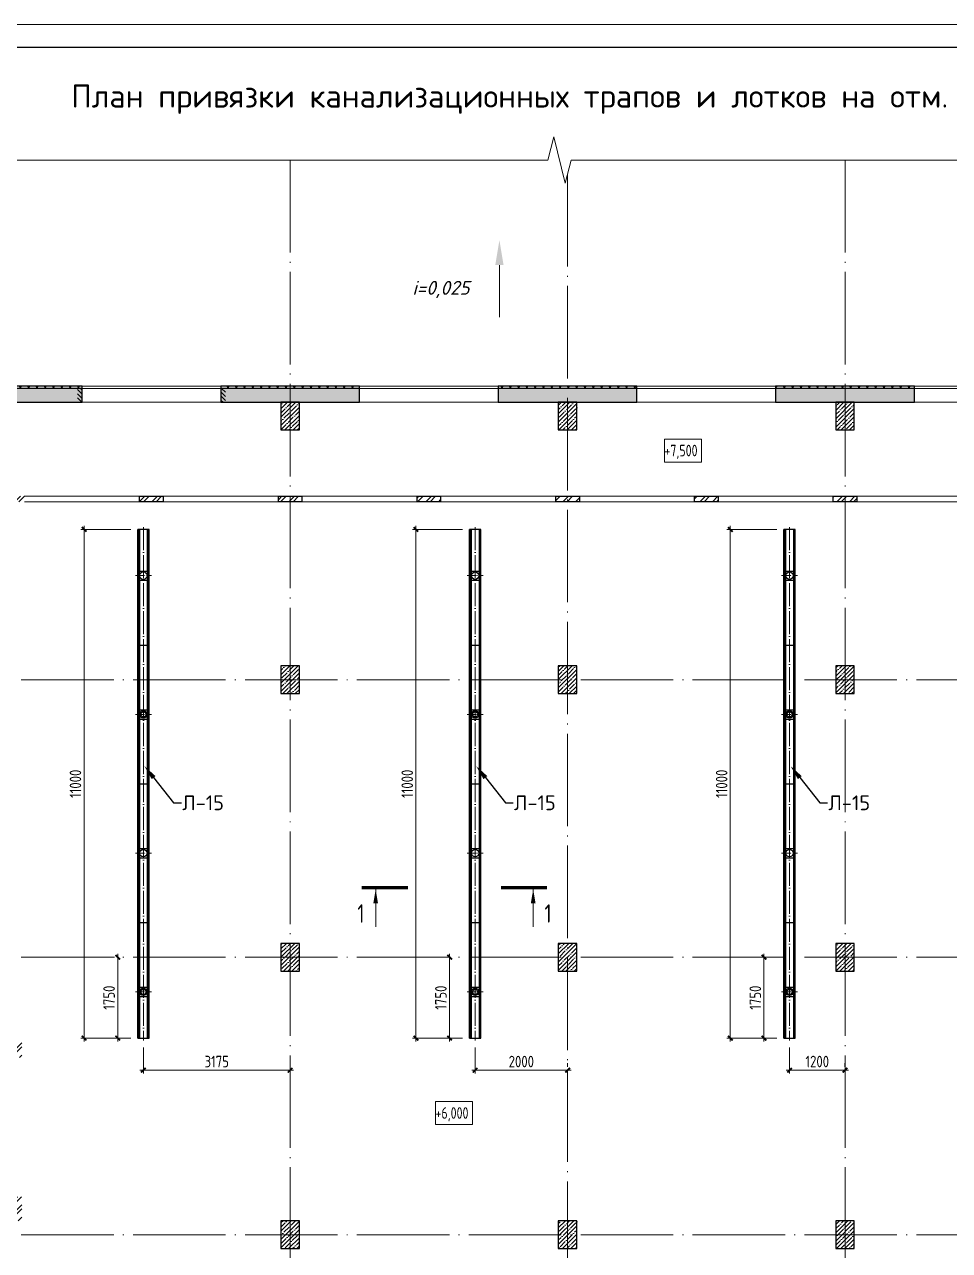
# Model space of a CAD drawing. Extents: x -965262 to 1142518, y -357520 to 71675.
# Drawn here: x 478253 to 498258, y -224546 to -198038 of the extents above; entities that cross this region are included whole.
import ezdxf
from ezdxf import colors
from ezdxf.entities.mleader import LeaderData, LeaderLine
from ezdxf.math import Vec2, Vec3

# ---------------------------------------------------------------- set-up
doc = ezdxf.new("R2010")
doc.units = 0
doc.header["$LTSCALE"] = 10
doc.linetypes.add('DOTE', pattern=[2.42, 2, -0.2, 0.02, -0.2])
doc.layers.get('0').update_dxf_attribs({"linetype": 'CONTINUOUS', "lineweight": 30})
doc.layers.get('Defpoints').update_dxf_attribs({"linetype": 'CONTINUOUS'})
doc.layers.add('DOTE', color=7, linetype='DOTE', lineweight=9)
doc.layers.add('Полы_лотки', color=7, linetype='CONTINUOUS', lineweight=30)
doc.styles.add('GOST 2.304', font='isocpeur.ttf', dxfattribs={"width": 0.75, "height": 250})
doc.styles.get("Standard").update_dxf_attribs({"font": 'isocpeur.ttf', "height": 300})
doc.styles.add('ГОСТ 2м', font='isocpeur.ttf', dxfattribs={"width": 0.8, "height": 250})
doc.dimstyles.new('ГОСТ 2м', dxfattribs={"dimtxt": 250, "dimasz": 100, "dimexe": 75, "dimexo": 150, "dimgap": 62.5, "dimtad": 1, "dimdec": 0, "dimtxsty": 'ГОСТ 2м', "dimblk": 'ARCHTICK', "dimcen": 150, "dimdle": 75, "dimclrd": 256, "dimclre": 256, "dimclrt": 256, "dimadec": 0, "dimazin": 0, "dimtfac": 1, "dimtdec": 0, "dimtmove": 0, "dimatfit": 3, "dimldrblk": 'OBLIQUE', "dimfxl": 1, "dimlwd": 15, "dimlwe": 15, "dimarcsym": 0})
pattern_1 = [(45, (417455.74, -221325.13), (-89.80256, 89.80256), []), (45, (417545.54, -221325.13), (-89.80256, 89.80256), [158.75, -31.75, 0, -31.75])]
pattern_2 = [(135, (417455.74, -221325.13), (-89.80256, -89.80256), []), (225, (417455.74, -221325.13), (89.80256, -89.80256), [])]
pattern_3 = [(135, (-322875.35, -311830.84), (-44.9012806, -44.9012806), [])]

# ---------------------------------------------------------------- blocks, each defined once
blk = doc.blocks.new('_ArchTick')
at = {"color": 0, "linetype": 'ByBlock', "lineweight": 0, "const_width": 0.4}
blk.add_lwpolyline([(-0.5, -0.5), (0.5, 0.5)], dxfattribs=at)
blk = doc.blocks.new('*D1975')
at = {"lineweight": 15, "transparency": 16777216}
for p, q in [((480824, -220155), (480824, -220723)), ((483998, -220498), (483998, -220573)), ((480749, -220648), (484073, -220648))]:
    blk.add_line(p, q, dxfattribs=at)
at = {"layer": 'Defpoints', "color": 0, "lineweight": 15, "transparency": 16777216}
for p in [(480824, -220005, 1391), (483998, -220648), (483998, -220648)]:
    blk.add_point(p, dxfattribs=at)
at = {"lineweight": 15, "transparency": 16777216, "xscale": 100, "yscale": 100, "zscale": 100, "rotation": 180}
blk.add_blockref('_ArchTick', (480824, -220648), dxfattribs=at)
at = {"lineweight": 15, "transparency": 16777216, "xscale": 100, "yscale": 100, "zscale": 100}
blk.add_blockref('_ArchTick', (483998, -220648), dxfattribs=at)
at = {"lineweight": 15, "transparency": 16777216, "insert": (482411, -220461), "char_height": 250, "attachment_point": 5, "style": 'ГОСТ 2м'}
blk.add_mtext('3175', dxfattribs=at)
blk = doc.blocks.new('_Oblique')
at = {"color": 0, "linetype": 'ByBlock', "lineweight": -2}
blk.add_line((-0.5, -0.5), (0.5, 0.5), dxfattribs=at)
blk = doc.blocks.new('*D1976')
at = {"lineweight": 15, "transparency": 16777216}
for p, q in [((487999, -220155), (487999, -220723)), ((489998, -220498), (489998, -220573)), ((487924, -220648), (490073, -220648))]:
    blk.add_line(p, q, dxfattribs=at)
at = {"layer": 'Defpoints', "color": 0, "lineweight": 15, "transparency": 16777216}
for p in [(487999, -220005, 1391), (489998, -220648), (489998, -220648)]:
    blk.add_point(p, dxfattribs=at)
at = {"lineweight": 15, "transparency": 16777216, "xscale": 100, "yscale": 100, "zscale": 100, "rotation": 180}
blk.add_blockref('_ArchTick', (487999, -220648), dxfattribs=at)
at = {"lineweight": 15, "transparency": 16777216, "xscale": 100, "yscale": 100, "zscale": 100}
blk.add_blockref('_ArchTick', (489998, -220648), dxfattribs=at)
at = {"lineweight": 15, "transparency": 16777216, "insert": (488998, -220461), "char_height": 250, "attachment_point": 5, "style": 'ГОСТ 2м'}
blk.add_mtext('2000', dxfattribs=at)
blk = doc.blocks.new('*D1977')
at = {"lineweight": 15, "transparency": 16777216}
for p, q in [((494799, -220155), (494799, -220723)), ((495998, -220498), (495998, -220573)), ((494724, -220648), (496073, -220648))]:
    blk.add_line(p, q, dxfattribs=at)
at = {"layer": 'Defpoints', "color": 0, "lineweight": 15, "transparency": 16777216}
for p in [(494799, -220005, 1391), (495998, -220648), (495998, -220648)]:
    blk.add_point(p, dxfattribs=at)
at = {"lineweight": 15, "transparency": 16777216, "xscale": 100, "yscale": 100, "zscale": 100, "rotation": 180}
blk.add_blockref('_ArchTick', (494799, -220648), dxfattribs=at)
at = {"lineweight": 15, "transparency": 16777216, "xscale": 100, "yscale": 100, "zscale": 100}
blk.add_blockref('_ArchTick', (495998, -220648), dxfattribs=at)
at = {"lineweight": 15, "transparency": 16777216, "insert": (495398, -220461), "char_height": 250, "attachment_point": 5, "style": 'ГОСТ 2м'}
blk.add_mtext('1200', dxfattribs=at)
blk = doc.blocks.new('*D1978')
at = {"lineweight": 15, "transparency": 16777216}
for p, q in [((479543, -220030), (479543, -208880)), ((480551, -208955), (479468, -208955)), ((480551, -219955), (479468, -219955))]:
    blk.add_line(p, q, dxfattribs=at)
at = {"layer": 'Defpoints', "color": 0, "lineweight": 15, "transparency": 16777216}
for p in [(479543, -208955), (480701, -208955, 1391), (480701, -219955, 1391)]:
    blk.add_point(p, dxfattribs=at)
at = {"lineweight": 15, "transparency": 16777216, "xscale": 100, "yscale": 100, "zscale": 100}
for p, rotation in [((479543, -208955), 90), ((479543, -219955), 270)]:
    blk.add_blockref('_ArchTick', p, dxfattribs=dict(at, rotation=rotation))
at = {"lineweight": 15, "transparency": 16777216, "insert": (479355, -214455), "char_height": 250, "attachment_point": 5, "rotation": 90, "style": 'ГОСТ 2м'}
blk.add_mtext('11000', dxfattribs=at)
blk = doc.blocks.new('*D1979')
at = {"lineweight": 15, "transparency": 16777216}
for p, q in [((480271, -220030), (480271, -218130)), ((480121, -218205), (480196, -218205)), ((480551, -219955), (480196, -219955))]:
    blk.add_line(p, q, dxfattribs=at)
at = {"layer": 'Defpoints', "color": 0, "lineweight": 15, "transparency": 16777216}
for p in [(480271, -218205), (480271, -218205), (480701, -219955, 1391)]:
    blk.add_point(p, dxfattribs=at)
at = {"lineweight": 15, "transparency": 16777216, "xscale": 100, "yscale": 100, "zscale": 100}
for p, rotation in [((480271, -218205), 90), ((480271, -219955), 270)]:
    blk.add_blockref('_ArchTick', p, dxfattribs=dict(at, rotation=rotation))
at = {"lineweight": 15, "transparency": 16777216, "insert": (480083, -219080), "char_height": 250, "attachment_point": 5, "rotation": 90, "style": 'ГОСТ 2м'}
blk.add_mtext('1750', dxfattribs=at)
blk = doc.blocks.new('*D1980')
at = {"lineweight": 15, "transparency": 16777216}
for p, q in [((486718, -220030), (486718, -208880)), ((487726, -208955), (486643, -208955)), ((487726, -219955), (486643, -219955))]:
    blk.add_line(p, q, dxfattribs=at)
at = {"layer": 'Defpoints', "color": 0, "lineweight": 15, "transparency": 16777216}
for p in [(486718, -208955), (487876, -208955, 1391), (487876, -219955, 1391)]:
    blk.add_point(p, dxfattribs=at)
at = {"lineweight": 15, "transparency": 16777216, "xscale": 100, "yscale": 100, "zscale": 100}
for p, rotation in [((486718, -208955), 90), ((486718, -219955), 270)]:
    blk.add_blockref('_ArchTick', p, dxfattribs=dict(at, rotation=rotation))
at = {"lineweight": 15, "transparency": 16777216, "insert": (486530, -214455), "char_height": 250, "attachment_point": 5, "rotation": 90, "style": 'ГОСТ 2м'}
blk.add_mtext('11000', dxfattribs=at)
blk = doc.blocks.new('*D1981')
at = {"lineweight": 15, "transparency": 16777216}
for p, q in [((487446, -220030), (487446, -218130)), ((487296, -218205), (487371, -218205)), ((487726, -219955), (487371, -219955))]:
    blk.add_line(p, q, dxfattribs=at)
at = {"layer": 'Defpoints', "color": 0, "lineweight": 15, "transparency": 16777216}
for p in [(487446, -218205), (487446, -218205), (487876, -219955, 1391)]:
    blk.add_point(p, dxfattribs=at)
at = {"lineweight": 15, "transparency": 16777216, "xscale": 100, "yscale": 100, "zscale": 100}
for p, rotation in [((487446, -218205), 90), ((487446, -219955), 270)]:
    blk.add_blockref('_ArchTick', p, dxfattribs=dict(at, rotation=rotation))
at = {"lineweight": 15, "transparency": 16777216, "insert": (487258, -219080), "char_height": 250, "attachment_point": 5, "rotation": 90, "style": 'ГОСТ 2м'}
blk.add_mtext('1750', dxfattribs=at)
blk = doc.blocks.new('*D1982')
at = {"lineweight": 15, "transparency": 16777216}
for p, q in [((493518, -220030), (493518, -208880)), ((494526, -208955), (493443, -208955)), ((494526, -219955), (493443, -219955))]:
    blk.add_line(p, q, dxfattribs=at)
at = {"layer": 'Defpoints', "color": 0, "lineweight": 15, "transparency": 16777216}
for p in [(493518, -208955), (494676, -208955, 1391), (494676, -219955, 1391)]:
    blk.add_point(p, dxfattribs=at)
at = {"lineweight": 15, "transparency": 16777216, "xscale": 100, "yscale": 100, "zscale": 100}
for p, rotation in [((493518, -208955), 90), ((493518, -219955), 270)]:
    blk.add_blockref('_ArchTick', p, dxfattribs=dict(at, rotation=rotation))
at = {"lineweight": 15, "transparency": 16777216, "insert": (493330, -214455), "char_height": 250, "attachment_point": 5, "rotation": 90, "style": 'ГОСТ 2м'}
blk.add_mtext('11000', dxfattribs=at)
blk = doc.blocks.new('*D1983')
at = {"lineweight": 15, "transparency": 16777216}
for p, q in [((494246, -220030), (494246, -218130)), ((494096, -218205), (494171, -218205)), ((494526, -219955), (494171, -219955))]:
    blk.add_line(p, q, dxfattribs=at)
at = {"layer": 'Defpoints', "color": 0, "lineweight": 15, "transparency": 16777216}
for p in [(494246, -218205), (494246, -218205), (494676, -219955, 1391)]:
    blk.add_point(p, dxfattribs=at)
at = {"lineweight": 15, "transparency": 16777216, "xscale": 100, "yscale": 100, "zscale": 100}
for p, rotation in [((494246, -218205), 90), ((494246, -219955), 270)]:
    blk.add_blockref('_ArchTick', p, dxfattribs=dict(at, rotation=rotation))
at = {"lineweight": 15, "transparency": 16777216, "insert": (494058, -219080), "char_height": 250, "attachment_point": 5, "rotation": 90, "style": 'ГОСТ 2м'}
blk.add_mtext('1750', dxfattribs=at)

msp = doc.modelspace()

# ---------------------------------------------------------------- hatches: boundary and pattern name
at = {"lineweight": 15}
h = msp.add_hatch(dxfattribs=at)
h.set_pattern_fill('ANSI35', scale=40)
h.set_pattern_definition([(45, (504603.43, -206035.92), (-179.6051, 179.6051), []), (45, (504783.04, -206035.92), (-179.6051, 179.6051), [317.5, -63.5, 0, -63.5])])
h.paths.add_polyline_path([(505947.3, -205905.1), (503498.4, -205905.1), (503498.4, -206205.1), (505947.3, -206205.1)])
h.paths.add_polyline_path([(479498.4, -205905.1), (476498.4, -205905.1), (476498.4, -206205.1), (479498.4, -206205.1)])
h.paths.add_polyline_path([(485498.4, -205905.1), (482498.4, -205905.1), (482498.4, -206205.1), (485498.4, -206205.1)])
h.paths.add_polyline_path([(491498.4, -205905.1), (488498.4, -205905.1), (488498.4, -206205.1), (491498.4, -206205.1)])
h.paths.add_polyline_path([(497498.4, -205905.1), (494498.4, -205905.1), (494498.4, -206205.1), (497498.4, -206205.1)])
h.paths.add_polyline_path([(505947.3, -205905.1), (500498.4, -205905.1), (500498.4, -206205.1), (505947.3, -206205.1)])
h.paths.add_polyline_path([(507998.2, -205905.1), (507147.3, -205905.1), (507147.3, -206205.1), (507998.2, -206205.1)])
h.paths.add_polyline_path([(507998.2, -230305.1), (507998.2, -230205.1), (507698.2, -230205.1), (507698.2, -230205.1), (507298.2, -230205.1), (506498.2, -230205.1), (506498.2, -230505.1), (507998.2, -230505.1)])
h.paths.add_polyline_path([(503498.2, -230205.1), (503498.2, -230555.1), (500498.2, -230555.1), (500498.2, -230205.1)])
h.paths.add_polyline_path([(497498.2, -230205.1), (496198.2, -230205.1), (496198.2, -230205.1), (495798.2, -230205.1), (494498.2, -230205.1), (494498.2, -230505.1), (497498.2, -230505.1)])
h.paths.add_polyline_path([(491498.2, -230205.1), (490198.2, -230205.1), (490198.2, -230205.1), (489798.2, -230205.1), (488498.2, -230205.1), (488498.2, -230505.1), (491498.2, -230505.1)])
h.paths.add_polyline_path([(485498.2, -230205.1), (484198.2, -230205.1), (484198.2, -230205.1), (483798.2, -230205.1), (482498.2, -230205.1), (482498.2, -230505.1), (485498.2, -230505.1)])
h.paths.add_polyline_path([(479498.2, -230205.1), (478198.2, -230205.1), (478198.2, -230205.1), (477798.2, -230205.1), (476498.2, -230205.1), (476498.2, -230505.1), (479498.2, -230505.1)])
h.paths.add_polyline_path([(473498.2, -230205.1), (472698.2, -230205.1), (472698.2, -230205.1), (472298.2, -230205.1), (471998.2, -230389), (471998.2, -230505.1), (473498.2, -230505.1)])
h.paths.add_polyline_path([(472298.2, -219855.1), (471998.2, -219855.1), (471998.2, -220780.1), (472298.2, -220780.1), (472298.2, -220780.1)])
h.paths.add_polyline_path([(472298.2, -217005.1), (471998.2, -217005.1), (471998.2, -218655.1), (472298.2, -218655.1)])
h.paths.add_polyline_path([(472298.2, -215805.1), (471948.2, -215805.1), (471948.2, -214155.1), (472298.2, -214155.1)])
h.paths.add_polyline_path([(472298.2, -211305.1), (471998.2, -211305.1), (471998.2, -212955.1), (472298.2, -212955.1)])
h.paths.add_polyline_path([(472298.2, -208455.1), (471998.2, -208455.1), (471998.2, -210105.1), (472298.2, -210105.1)])
h.paths.add_polyline_path([(471998.2, -215805.1), (471948.2, -215805.1), (471948.2, -214155.1), (471998.2, -214155.1)])
h.paths.add_polyline_path([(472298.2, -230205.1), (471998.2, -230389), (471998.2, -228704.9), (472298.2, -228704.9)])
h.paths.add_polyline_path([(471998.2, -225704.9), (471998.2, -223780.1), (472298.2, -223780.1), (472298.2, -225704.9)])
h.paths.add_polyline_path([(471998.2, -207255.1), (471998.2, -205905.1), (473498.4, -205905.1), (473498.4, -206205.1), (472298.2, -206206), (472298.2, -207255.1)])
h.paths.add_polyline_path([(500498.2, -230505.1), (503498.2, -230505.1), (503498.2, -230555.1), (500498.2, -230555.1)])
h = msp.add_hatch(dxfattribs=at)
h.set_pattern_fill('ANSI37', scale=40, angle=90)
h.set_pattern_definition(pattern_2)
h.paths.add_polyline_path([(479498.4, -205905.1), (479498.4, -205855.1), (476498.4, -205855.1), (476498.4, -205905.1)])
h = msp.add_hatch()
h.set_pattern_fill('ANSI31', scale=20, angle=90)
h.set_pattern_definition(pattern_3)
h.paths.add_polyline_path([(479498.4, -205905.1), (479498.4, -206205.1), (479398.4, -206205.1), (479398.4, -205905.1)])
h = msp.add_hatch(dxfattribs=at)
h.set_pattern_fill('ANSI37', scale=40, angle=90)
h.set_pattern_definition(pattern_2)
h.paths.add_polyline_path([(482498.4, -205855.1), (482498.4, -205905.1), (485498.4, -205905.1), (485498.4, -205855.1)])
h = msp.add_hatch()
h.set_pattern_fill('ANSI31', scale=20, angle=90)
h.set_pattern_definition(pattern_3)
h.paths.add_polyline_path([(482598.4, -205905.1), (482598.4, -206205.1), (482498.4, -206205.1), (482498.4, -205905.1)])
h = msp.add_hatch(dxfattribs=at)
h.set_pattern_fill('ANSI37', scale=40, angle=90)
h.set_pattern_definition(pattern_2)
h.paths.add_polyline_path([(488498.4, -205855.1), (488498.4, -205905.1), (491498.4, -205905.1), (491498.4, -205855.1)])
h = msp.add_hatch(dxfattribs=at)
h.set_pattern_fill('ANSI37', scale=40, angle=90)
h.set_pattern_definition(pattern_2)
h.paths.add_polyline_path([(497498.4, -205905.1), (497498.4, -205855.1), (494498.4, -205855.1), (494498.4, -205905.1)])
h = msp.add_hatch(dxfattribs=at)
h.set_pattern_fill('ANSI32', scale=20)
h.set_pattern_definition([(45, (1218641.28, -223984.9), (-134.70384, 134.70384), []), (45, (1218731.08, -223984.9), (-134.70384, 134.70384), [])])
h.paths.add_polyline_path([(478198.2, -219995.1), (476797.8, -219995.1), (476797.8, -219865.1), (476677.8, -219865.1), (476677.8, -219995.1), (472298.2, -219995.1), (472298.2, -220115.1), (477948.2, -220115.1), (477948.2, -220375.1), (478198.2, -220375.1)], flags=17)
h.paths.add_polyline_path([(478198.2, -219995.1), (476798.2, -219995.1), (476798.2, -219865.1), (476678.2, -219865.1), (476678.2, -219995.1), (472298.2, -219995.1), (472298.2, -220115.1), (477948.2, -220115.1), (477948.2, -220375.1), (478198.2, -220375.1)], flags=16)
h.paths.add_polyline_path([(499188.2, -216605.1), (499058.2, -216605.1), (499058.2, -216735.1), (499188.2, -216735.1)], flags=17)
h.paths.add_polyline_path([(499188.2, -216605.1), (499058.2, -216605.1), (499058.2, -216735.1), (499188.2, -216735.1)], flags=16)
h.paths.add_polyline_path([(503518.2, -227685.1), (503398.2, -227685.1), (503398.2, -227975.1), (503518.2, -227975.1)], flags=17)
h.paths.add_polyline_path([(472698.2, -212025.1), (472698.2, -211905.1), (475247.8, -211905.2), (475247.8, -212025.1), (475117.8, -212025.1), (475117.8, -213075.1), (474997.8, -213075.1), (474997.8, -212025.1), (472698.2, -212025.1)])
h.paths.add_polyline_path([(476677.8, -212155.2), (476677.8, -212025.1), (476157.8, -212025.1), (476157.8, -211905.1), (476677.8, -211905.1), (476677.8, -208105.1), (476797.8, -208107.7), (476797.8, -208235.1), (476927.8, -208235.1), (476927.8, -208355.1), (476797.8, -208355.1), (476797.7, -212155.2), (476677.8, -212155.2)])
h.paths.add_polyline_path([(476677.8, -213075.1), (476677.8, -212695.2), (476797.8, -212695.2), (476797.8, -213075.1)])
h.paths.add_polyline_path([(476677.8, -214364.9), (476677.8, -213985.1), (476797.8, -213985.1), (476797.8, -214364.9), (476677.8, -214364.9)])
h.paths.add_polyline_path([(472298.2, -215155.1), (472298.2, -215035.2), (474997.8, -215035.2), (474997.8, -213985.1), (475117.8, -213985.1), (475117.8, -215035), (475247.8, -215035.1), (475247.8, -215155.1), (472298.2, -215155.1)])
h.paths.add_polyline_path([(476677.8, -215285.1), (476677.8, -215155.1), (476158, -215155.1), (476158, -215035.1), (476677.8, -215035.1), (476677.8, -214904.9), (476797.8, -214904.9), (476797.8, -215285.1), (476677.8, -215285.1)])
h.paths.add_polyline_path([(476547.8, -217765), (476547.8, -217385), (476797.8, -217385), (476797.8, -217765)])
h.paths.add_polyline_path([(472298.2, -220115.1), (472298.2, -219995.1), (476678.6, -219995.1), (476678.6, -219865.1), (476797.8, -219864.8), (476798.7, -219995.1), (478198.2, -219995.1), (478198.2, -220375.1), (477948.2, -220375.1), (477948.2, -220115.1), (472298.2, -220115.1)])
h.paths.add_polyline_path([(472697.8, -224105.1), (472698.2, -223985.1), (477798.2, -223985.1), (477798.2, -224105.1), (472698.2, -224105.1)])
h.paths.add_polyline_path([(477948.2, -223905.1), (477948.2, -223385.1), (478198.2, -223385.1), (478198.2, -223905.1)])
h.paths.add_polyline_path([(476677.8, -206905.1), (476677.8, -206205.1), (476797.8, -206205.1), (476797.8, -206905.1)])
h.paths.add_polyline_path([(477837.8, -208355.1), (477837.8, -208235.1), (478253.3, -208235.1), (478253.3, -208355.1)])
h.paths.add_polyline_path([(480743.3, -208355.1), (480743.3, -208235.1), (481250.7, -208235.1), (481253.2, -208355.1)])
h.paths.add_polyline_path([(483743.3, -208355.1), (483743.3, -208235.1), (484253.2, -208235.1), (484253.2, -208355.1)])
h.paths.add_polyline_path([(486743.3, -208355.1), (486743.3, -208235.1), (487253.2, -208235.1), (487253.2, -208355.1)])
h.paths.add_polyline_path([(489743.3, -208355.1), (489743.3, -208235.1), (490253.2, -208235.1), (490253.2, -208355.1)])
h.paths.add_polyline_path([(492743.3, -208355.1), (492743.3, -208235.1), (493253.2, -208235.1), (493253.2, -208355.1)])
h.paths.add_polyline_path([(495743.3, -208355.1), (495743.3, -208235.1), (496253.2, -208235.1), (496253.2, -208355.1)])
h.paths.add_polyline_path([(498808.2, -208355.1), (498808.2, -208235.1), (499188.2, -208235.1), (499188.2, -208355.1), (499058.2, -208355.1), (499058.2, -208615.1), (498938.2, -208615.1), (498938.2, -208355.1)])
h.paths.add_polyline_path([(501743.3, -208355.1), (501743.3, -208235.1), (502253.2, -208235.1), (502253.2, -208355.1)])
h.paths.add_polyline_path([(504808.2, -208355.1), (504808.2, -208235.1), (507998.2, -208235.1), (507998.2, -208355.1)])
h.paths.add_polyline_path([(498938.2, -211110.1), (498938.2, -210730.1), (499188.2, -210730.1), (499188.2, -211110.1)])
h.paths.add_polyline_path([(498938.2, -213605.1), (498938.2, -213225.1), (499188.2, -213225.1), (499188.2, -213605.1)])
h.paths.add_polyline_path([(498938.2, -216985.1), (498938.2, -216605.1), (499188.2, -216605.1), (499188.2, -216855.1), (499058.2, -216855.1), (499058.2, -216985.1)])
h.paths.add_polyline_path([(500238.2, -216855.1), (500238.2, -216735.1), (500618.2, -216735.1), (500618.2, -216855.1)])
h.paths.add_polyline_path([(501668.2, -216855.1), (501668.2, -216735.1), (501918.2, -216735.1), (501918.2, -217905.1), (501798.2, -217905.1), (501798.2, -216855.1)])
h.paths.add_polyline_path([(502198.2, -218505.1), (502198.2, -218385.1), (507298.2, -218385.1), (507298.2, -218505.1)])
h.paths.add_polyline_path([(507698.2, -218505.1), (507698.2, -218385.1), (507998.2, -218385.1), (507998.2, -218505.1)])
h.paths.add_polyline_path([(501668.2, -221845.1), (501668.2, -221725.1), (501798.2, -221725.1), (501798.2, -220570.1), (501918.2, -220570.1), (501918.2, -221725.1), (507998.2, -221725.1), (507998.2, -221845.1)])
h.paths.add_polyline_path([(501798.2, -219660.1), (501798.2, -218505.1), (501918.2, -218505.1), (501918.2, -219660.1)])
h.paths.add_polyline_path([(498938.2, -219480.1), (498938.2, -219100.1), (499188.2, -219100.1), (499188.2, -219480.1)])
h.paths.add_polyline_path([(498938.2, -221845.1), (498938.2, -221595.1), (499058.2, -221595.1), (499058.2, -221725.1), (500758.2, -221725.1), (500758.2, -221845.1)])
h.paths.add_polyline_path([(507698.2, -224025.1), (507698.2, -223905.1), (507998.2, -223905.1), (507998.2, -224025.1), (507698.2, -224025.1)])
h.paths.add_polyline_path([(507698.2, -224505.1), (507698.2, -224385.1), (507998.2, -224385.1), (507998.2, -224505.1), (507698.2, -224505.1)])
h.paths.add_polyline_path([(503398.2, -227975.1), (503398.2, -224665.1), (506098.2, -224665.1), (506098.2, -225885.1), (507998.2, -225885.1), (507998.2, -226005.1), (505978.2, -226005.1), (505978.2, -224785.1), (503518.2, -224785.1), (503518.2, -227975.1)])
h.paths.add_polyline_path([(501417.8, -229135.1), (501417.8, -229015.1), (503398.2, -229015.1), (503398.2, -228885.1), (503518.2, -228885.1), (503518.2, -229135.1), (501417.8, -229135.1)])
h.paths.add_polyline_path([(501297.8, -230205.1), (501297.8, -229395.1), (501417.8, -229395.1), (501417.8, -230205.1)])
h.paths.add_polyline_path([(476678.6, -219995.1), (476678.2, -219995.1), (476678.2, -219865.1), (476678.6, -219865.1)], flags=16)
h.paths.add_polyline_path([(476798.7, -219995.1), (476798.2, -219995.1), (476798.2, -219865.1), (476798.7, -219865.1)], flags=16)
h.paths.add_polyline_path([(503518.2, -227685.1), (503398.2, -227685.1), (503398.2, -227675.1), (503518.2, -227675.1)], flags=17)
h = msp.add_hatch(dxfattribs=at)
h.set_pattern_fill('ANSI35', scale=20, style=0)
h.set_pattern_definition(pattern_1)
h.paths.add_polyline_path([(484198.2, -206205.1), (483798.2, -206205.1), (483798.2, -206805.1), (484198.2, -206805.1)])
h = msp.add_hatch(dxfattribs=at)
h.set_pattern_fill('ANSI35', scale=20, style=0)
h.set_pattern_definition(pattern_1)
h.paths.add_polyline_path([(490198.2, -206205.1), (489798.2, -206205.1), (489798.2, -206805.1), (490198.2, -206805.1)])
h = msp.add_hatch(dxfattribs=at)
h.set_pattern_fill('ANSI35', scale=20, style=0)
h.set_pattern_definition(pattern_1)
h.paths.add_polyline_path([(496198.2, -206205.1), (495798.2, -206205.1), (495798.2, -206805.1), (496198.2, -206805.1)])
h = msp.add_hatch(dxfattribs=at)
h.set_pattern_fill('ANSI35', scale=20, style=0)
h.set_pattern_definition(pattern_1)
h.paths.add_polyline_path([(484198.2, -211905.1), (483798.2, -211905.1), (483798.2, -212505.1), (484198.2, -212505.1)])
h = msp.add_hatch(dxfattribs=at)
h.set_pattern_fill('ANSI35', scale=20, style=0)
h.set_pattern_definition(pattern_1)
h.paths.add_polyline_path([(490198.2, -211905.1), (489798.2, -211905.1), (489798.2, -212505.1), (490198.2, -212505.1)])
h = msp.add_hatch(dxfattribs=at)
h.set_pattern_fill('ANSI35', scale=20, style=0)
h.set_pattern_definition(pattern_1)
h.paths.add_polyline_path([(496198.2, -211905.1), (495798.2, -211905.1), (495798.2, -212505.1), (496198.2, -212505.1)])
h = msp.add_hatch(dxfattribs=at)
h.set_pattern_fill('ANSI35', scale=20, style=0)
h.set_pattern_definition(pattern_1)
h.paths.add_polyline_path([(484198.2, -217905.1), (483798.2, -217905.1), (483798.2, -218505.1), (484198.2, -218505.1)])
h = msp.add_hatch(dxfattribs=at)
h.set_pattern_fill('ANSI35', scale=20, style=0)
h.set_pattern_definition(pattern_1)
h.paths.add_polyline_path([(490198.2, -217905.1), (489798.2, -217905.1), (489798.2, -218505.1), (490198.2, -218505.1)])
h = msp.add_hatch(dxfattribs=at)
h.set_pattern_fill('ANSI35', scale=20, style=0)
h.set_pattern_definition(pattern_1)
h.paths.add_polyline_path([(496198.2, -217905.1), (495798.2, -217905.1), (495798.2, -218505.1), (496198.2, -218505.1)])
h = msp.add_hatch(dxfattribs=at)
h.set_pattern_fill('ANSI35', scale=20, style=0)
h.set_pattern_definition(pattern_1)
h.paths.add_polyline_path([(484198.2, -223905.1), (483798.2, -223905.1), (483798.2, -224505.1), (484198.2, -224505.1)])
h = msp.add_hatch(dxfattribs=at)
h.set_pattern_fill('ANSI35', scale=20, style=0)
h.set_pattern_definition(pattern_1)
h.paths.add_polyline_path([(490198.2, -223905.1), (489798.2, -223905.1), (489798.2, -224505.1), (490198.2, -224505.1)])
h = msp.add_hatch(dxfattribs=at)
h.set_pattern_fill('ANSI35', scale=20, style=0)
h.set_pattern_definition(pattern_1)
h.paths.add_polyline_path([(496198.2, -223905.1), (495798.2, -223905.1), (495798.2, -224505.1), (496198.2, -224505.1)])

# ---------------------------------------------------------------- linework, layer by layer
at = {"color": 5, "lineweight": 15, "ltscale": 10, "extrusion": (-1.83697e-16, -1, 0)}
for p, q in [((489574.3, -200967.3, 13061.6), (471426.7, -200967.3, 13061.6)), ((509221.8, -200967.3, 13061.6), (490074.3, -200967.3, 13061.6))]:
    msp.add_line(p, q, dxfattribs=at)
at = {"color": 7, "lineweight": 15, "ltscale": 100}
msp.add_line((488524.3, -203239, 11253.1), (488524.3, -204369.2, 11253.1), dxfattribs=at)
at = {"color": 7}
for p, q in [((479498.4, -205855.1, 11223.1), (476498.4, -205855.1, 11223.1)), ((479498.4, -205905.1, 11223.1), (476498.4, -205905.1, 11223.1)), ((479498.4, -206205.1, 11223.1), (479498.4, -205855.1, 11223.1)), ((482498.4, -205855.1, 11223.1), (482498.4, -206205.1, 11223.1)), ((485498.4, -205855.1, 11223.1), (482498.4, -205855.1, 11223.1)), ((485498.4, -205905.1, 11223.1), (482498.4, -205905.1, 11223.1)), ((485498.4, -206205.1, 11223.1), (485498.4, -205855.1, 11223.1)), ((488498.4, -205855.1, 11223.1), (488498.4, -206205.1, 11223.1)), ((491498.4, -205855.1, 11223.1), (488498.4, -205855.1, 11223.1)), ((491498.4, -205905.1, 11223.1), (488498.4, -205905.1, 11223.1)), ((491498.4, -206205.1, 11223.1), (491498.4, -205855.1, 11223.1)), ((494498.4, -205855.1, 11223.1), (494498.4, -206205.1, 11223.1)), ((497498.4, -205855.1, 11223.1), (494498.4, -205855.1, 11223.1)), ((497498.4, -205905.1, 11223.1), (494498.4, -205905.1, 11223.1)), ((497498.4, -206205.1, 11223.1), (497498.4, -205855.1, 11223.1)), ((476498.4, -206205.1, 11223.1), (479498.4, -206205.1, 11223.1)), ((482498.4, -206205.1, 11223.1), (485498.4, -206205.1, 11223.1)), ((488498.4, -206205.1, 11223.1), (491498.4, -206205.1, 11223.1)), ((490198.2, -206205.1, 11253.1), (489798.2, -206205.1, 11253.1)), ((494498.4, -206205.1, 11223.1), (497498.4, -206205.1, 11223.1)), ((480743.3, -208235.1, 11253.1), (481253.2, -208235.1, 11253.1)), ((480743.3, -208355.1, 11253.1), (480743.3, -208235.1, 11253.1)), ((480743.3, -208355.1, 11253.1), (480743.3, -208355.1, 11253.1)), ((481253.2, -208355.1, 11253.1), (480743.3, -208355.1, 11253.1)), ((481253.2, -208235.1, 11253.1), (481253.2, -208355.1, 11253.1)), ((483743.3, -208235.1, 11253.1), (484253.2, -208235.1, 11253.1)), ((483743.3, -208355.1, 11253.1), (483743.3, -208235.1, 11253.1)), ((483743.3, -208355.1, 11253.1), (483743.3, -208355.1, 11253.1)), ((484253.2, -208355.1, 11253.1), (483743.3, -208355.1, 11253.1)), ((484253.2, -208235.1, 11253.1), (484253.2, -208355.1, 11253.1)), ((486743.3, -208355.1, 11253.1), (486743.3, -208235.1, 11253.1)), ((486743.3, -208235.1, 11253.1), (487253.2, -208235.1, 11253.1)), ((486743.3, -208355.1, 11253.1), (486743.3, -208355.1, 11253.1)), ((487253.2, -208355.1, 11253.1), (486743.3, -208355.1, 11253.1)), ((487253.2, -208235.1, 11253.1), (487253.2, -208355.1, 11253.1)), ((489743.3, -208355.1, 11253.1), (489743.3, -208235.1, 11253.1)), ((489743.3, -208235.1, 11253.1), (490253.2, -208235.1, 11253.1)), ((490253.2, -208355.1, 11253.1), (489743.3, -208355.1, 11253.1)), ((489743.3, -208355.1, 11253.1), (489743.3, -208355.1, 11253.1)), ((490253.2, -208235.1, 11253.1), (490253.2, -208355.1, 11253.1)), ((492743.3, -208235.1, 11253.1), (493253.2, -208235.1, 11253.1)), ((492743.3, -208355.1, 11253.1), (492743.3, -208235.1, 11253.1)), ((492743.3, -208355.1, 11253.1), (492743.3, -208355.1, 11253.1)), ((493253.2, -208355.1, 11253.1), (492743.3, -208355.1, 11253.1)), ((493253.2, -208235.1, 11253.1), (493253.2, -208355.1, 11253.1)), ((495743.3, -208235.1, 11253.1), (496253.2, -208235.1, 11253.1)), ((495743.3, -208355.1, 11253.1), (495743.3, -208235.1, 11253.1)), ((495743.3, -208355.1, 11253.1), (495743.3, -208355.1, 11253.1)), ((496253.2, -208355.1, 11253.1), (495743.3, -208355.1, 11253.1)), ((496253.2, -208235.1, 11253.1), (496253.2, -208355.1, 11253.1))]:
    msp.add_line(p, q, dxfattribs=at)
at = {"color": 7, "lineweight": 15}
for p, q in [((482498.4, -205855.1, 11223.1), (479498.4, -205855.1, 11223.1)), ((482498.4, -205905.1, 11223.1), (479498.4, -205905.1, 11223.1)), ((488498.4, -205855.1, 11223.1), (485498.4, -205855.1, 11223.1)), ((488498.4, -205905.1, 11223.1), (485498.4, -205905.1, 11223.1)), ((494498.4, -205855.1, 11223.1), (491498.4, -205855.1, 11223.1)), ((494498.4, -205905.1, 11223.1), (491498.4, -205905.1, 11223.1)), ((500498.4, -205855.1, 11223.1), (497498.4, -205855.1, 11223.1)), ((500498.4, -205905.1, 11223.1), (497498.4, -205905.1, 11223.1)), ((482498.4, -206205.1, 11223.1), (479498.4, -206205.1, 11223.1)), ((488498.4, -206205.1, 11223.1), (485498.4, -206205.1, 11223.1)), ((494498.4, -206205.1, 11223.1), (491498.4, -206205.1, 11223.1)), ((498257.8, -206205.1, 11253.1), (496197.8, -206205.1, 11253.1)), ((500498.4, -206205.1, 11223.1), (497498.4, -206205.1, 11223.1)), ((492092.9, -207000.7, 14512.9), (492892.9, -207000.7, 14512.9)), ((492092.9, -207500.7, 14512.9), (492092.9, -207000.7, 14512.9)), ((492892.9, -207000.7, 14512.9), (492892.9, -207500.7, 14512.9)), ((492892.9, -207500.7, 14512.9), (492092.9, -207500.7, 14512.9)), ((478253.3, -208235.1, 11253.1), (480743.3, -208235.1, 11253.1)), ((478253.3, -208355.1, 11253.1), (480743.3, -208355.1, 11253.1)), ((481253.2, -208235.1, 11253.1), (483743.3, -208235.1, 11253.1)), ((481253.2, -208355.1, 11253.1), (483743.3, -208355.1, 11253.1)), ((484253.2, -208235.1, 11253.1), (486743.3, -208235.1, 11253.1)), ((484253.2, -208355.1, 11253.1), (486743.3, -208355.1, 11253.1)), ((487253.2, -208235.1, 11253.1), (489743.3, -208235.1, 11253.1)), ((487253.2, -208355.1, 11253.1), (489743.3, -208355.1, 11253.1)), ((490253.2, -208235.1, 11253.1), (492743.3, -208235.1, 11253.1)), ((490253.2, -208355.1, 11253.1), (492743.3, -208355.1, 11253.1)), ((493253.2, -208235.1, 11253.1), (495743.3, -208235.1, 11253.1)), ((493253.2, -208355.1, 11253.1), (495743.3, -208355.1, 11253.1)), ((496253.2, -208235.1, 11253.1), (498808.2, -208235.1, 11253.1)), ((496253.2, -208355.1, 11253.1), (498808.2, -208355.1, 11253.1)), ((487142.1, -221324.1, 9801.8), (487942.1, -221324.1, 9801.8)), ((487142.1, -221824.1, 9801.8), (487142.1, -221324.1, 9801.8)), ((487942.1, -221324.1, 9801.8), (487942.1, -221824.1, 9801.8)), ((487942.1, -221824.1, 9801.8), (487142.1, -221824.1, 9801.8))]:
    msp.add_line(p, q, dxfattribs=at)
at = {"color": 7, "lineweight": 30}
for p, q in [((483798.2, -206205.1, 11253.1), (483798.2, -206805.1, 11253.1)), ((484198.2, -206205.1, 11253.1), (483798.2, -206205.1, 11253.1)), ((484198.2, -206805.1, 11253.1), (484198.2, -206205.1, 11253.1)), ((489798.2, -206205.1, 11253.1), (489798.2, -206805.1, 11253.1)), ((490198.2, -206805.1, 11253.1), (490198.2, -206205.1, 11253.1)), ((495798.2, -206205.1, 11253.1), (495798.2, -206805.1, 11253.1)), ((496198.2, -206205.1, 11253.1), (495798.2, -206205.1, 11253.1)), ((496198.2, -206805.1, 11253.1), (496198.2, -206205.1, 11253.1)), ((483798.2, -206805.1, 11253.1), (484198.2, -206805.1, 11253.1)), ((489798.2, -206805.1, 11253.1), (490198.2, -206805.1, 11253.1)), ((495798.2, -206805.1, 11253.1), (496198.2, -206805.1, 11253.1)), ((483798.2, -211905.1, 11253.1), (483798.2, -212505.1, 11253.1)), ((484198.2, -211905.1, 11253.1), (483798.2, -211905.1, 11253.1)), ((484198.2, -212505.1, 11253.1), (484198.2, -211905.1, 11253.1)), ((489798.2, -211905.1, 11253.1), (489798.2, -212505.1, 11253.1)), ((490198.2, -211905.1, 11253.1), (489798.2, -211905.1, 11253.1)), ((490198.2, -212505.1, 11253.1), (490198.2, -211905.1, 11253.1)), ((495798.2, -211905.1, 11253.1), (495798.2, -212505.1, 11253.1)), ((496198.2, -211905.1, 11253.1), (495798.2, -211905.1, 11253.1)), ((496198.2, -212505.1, 11253.1), (496198.2, -211905.1, 11253.1)), ((483798.2, -212505.1, 11253.1), (484198.2, -212505.1, 11253.1)), ((489798.2, -212505.1, 11253.1), (490198.2, -212505.1, 11253.1)), ((495798.2, -212505.1, 11253.1), (496198.2, -212505.1, 11253.1)), ((483798.2, -217905.1, 11253.1), (483798.2, -218505.1, 11253.1)), ((484198.2, -217905.1, 11253.1), (483798.2, -217905.1, 11253.1)), ((484198.2, -218505.1, 11253.1), (484198.2, -217905.1, 11253.1)), ((489798.2, -217905.1, 11253.1), (489798.2, -218505.1, 11253.1)), ((490198.2, -217905.1, 11253.1), (489798.2, -217905.1, 11253.1)), ((490198.2, -218505.1, 11253.1), (490198.2, -217905.1, 11253.1)), ((495798.2, -217905.1, 11253.1), (495798.2, -218505.1, 11253.1)), ((496198.2, -217905.1, 11253.1), (495798.2, -217905.1, 11253.1)), ((496198.2, -218505.1, 11253.1), (496198.2, -217905.1, 11253.1)), ((483798.2, -218505.1, 11253.1), (484198.2, -218505.1, 11253.1)), ((489798.2, -218505.1, 11253.1), (490198.2, -218505.1, 11253.1)), ((495798.2, -218505.1, 11253.1), (496198.2, -218505.1, 11253.1)), ((483798.2, -223905.1, 11253.1), (483798.2, -224505.1, 11253.1)), ((484198.2, -223905.1, 11253.1), (483798.2, -223905.1, 11253.1)), ((484198.2, -224505.1, 11253.1), (484198.2, -223905.1, 11253.1)), ((489798.2, -223905.1, 11253.1), (489798.2, -224505.1, 11253.1)), ((490198.2, -223905.1, 11253.1), (489798.2, -223905.1, 11253.1)), ((490198.2, -224505.1, 11253.1), (490198.2, -223905.1, 11253.1)), ((495798.2, -223905.1, 11253.1), (495798.2, -224505.1, 11253.1)), ((496198.2, -223905.1, 11253.1), (495798.2, -223905.1, 11253.1)), ((496198.2, -224505.1, 11253.1), (496198.2, -223905.1, 11253.1)), ((483798.2, -224505.1, 11253.1), (484198.2, -224505.1, 11253.1)), ((489798.2, -224505.1, 11253.1), (490198.2, -224505.1, 11253.1)), ((495798.2, -224505.1, 11253.1), (496198.2, -224505.1, 11253.1))]:
    msp.add_line(p, q, dxfattribs=at)
at = {"color": 7, "lineweight": 0}
msp.add_line((495673.2, -206205.1, 11253.1), (495873.2, -206205.1, 11253.1), dxfattribs=at)
at = {"color": 5}
for p, q in [((480946.2, -208955.1, 11193.1), (480701.2, -208955.1, 11193.1)), ((480701.2, -219955.1, 11193.1), (480701.2, -208955.1, 11193.1)), ((480721.2, -208955.1, 11193.1), (480721.2, -219955.1, 11193.1)), ((480738.7, -208955.1, 11193.1), (480738.7, -219955.1, 11193.1)), ((480908.7, -208955.1, 11193.1), (480908.7, -219955.1, 11193.1)), ((480926.2, -219955.1, 11193.1), (480926.2, -208955.1, 11193.1)), ((480946.2, -219955.1, 11193.1), (480946.2, -208955.1, 11193.1)), ((488121.2, -208955.1, 11193.1), (487876.2, -208955.1, 11193.1)), ((487876.2, -219955.1, 11193.1), (487876.2, -208955.1, 11193.1)), ((487896.2, -208955.1, 11193.1), (487896.2, -219955.1, 11193.1)), ((487913.7, -208955.1, 11193.1), (487913.7, -219955.1, 11193.1)), ((488083.7, -208955.1, 11193.1), (488083.7, -219955.1, 11193.1)), ((488101.2, -219955.1, 11193.1), (488101.2, -208955.1, 11193.1)), ((488121.2, -219955.1, 11193.1), (488121.2, -208955.1, 11193.1)), ((494921.2, -208955.1, 11193.1), (494676.2, -208955.1, 11193.1)), ((494676.2, -219955.1, 11193.1), (494676.2, -208955.1, 11193.1)), ((494696.2, -208955.1, 11193.1), (494696.2, -219955.1, 11193.1)), ((494713.7, -208955.1, 11193.1), (494713.7, -219955.1, 11193.1)), ((494883.7, -208955.1, 11193.1), (494883.7, -219955.1, 11193.1)), ((494901.2, -219955.1, 11193.1), (494901.2, -208955.1, 11193.1)), ((494921.2, -219955.1, 11193.1), (494921.2, -208955.1, 11193.1)), ((480701.2, -211455.1, 11193.1), (480946.2, -211455.1, 11193.1)), ((487876.2, -211455.1, 11193.1), (488121.2, -211455.1, 11193.1)), ((494676.2, -211455.1, 11193.1), (494921.2, -211455.1, 11193.1)), ((480701.2, -214455.1, 11193.1), (480946.2, -214455.1, 11193.1)), ((487876.2, -214455.1, 11193.1), (488121.2, -214455.1, 11193.1)), ((494676.2, -214455.1, 11193.1), (494921.2, -214455.1, 11193.1)), ((480701.2, -217455.1, 11193.1), (480946.2, -217455.1, 11193.1)), ((487876.2, -217455.1, 11193.1), (488121.2, -217455.1, 11193.1)), ((494676.2, -217455.1, 11193.1), (494921.2, -217455.1, 11193.1)), ((480701.2, -219955.1, 11193.1), (480946.2, -219955.1, 11193.1)), ((487876.2, -219955.1, 11193.1), (488121.2, -219955.1, 11193.1)), ((494676.2, -219955.1, 11193.1), (494921.2, -219955.1, 11193.1))]:
    msp.add_line(p, q, dxfattribs=at)
at = {"color": 5, "ltscale": 100}
for p, q in [((480723.7, -209855.1, 11193.1), (480723.7, -210055.1, 11193.1)), ((480723.7, -209855.1, 11193.1), (480923.7, -209855.1, 11193.1)), ((480923.7, -209855.1, 11193.1), (480923.7, -210055.1, 11193.1)), ((487898.7, -209855.1, 11193.1), (487898.7, -210055.1, 11193.1)), ((487898.7, -209855.1, 11193.1), (488098.7, -209855.1, 11193.1)), ((488098.7, -209855.1, 11193.1), (488098.7, -210055.1, 11193.1)), ((494698.7, -209855.1, 11193.1), (494698.7, -210055.1, 11193.1)), ((494698.7, -209855.1, 11193.1), (494898.7, -209855.1, 11193.1)), ((494898.7, -209855.1, 11193.1), (494898.7, -210055.1, 11193.1)), ((480723.7, -210055.1, 11193.1), (480923.7, -210055.1, 11193.1)), ((487898.7, -210055.1, 11193.1), (488098.7, -210055.1, 11193.1)), ((494698.7, -210055.1, 11193.1), (494898.7, -210055.1, 11193.1)), ((480723.7, -212855.1, 11193.1), (480723.7, -213055.1, 11193.1)), ((480723.7, -212855.1, 11193.1), (480923.7, -212855.1, 11193.1)), ((480923.7, -212855.1, 11193.1), (480923.7, -213055.1, 11193.1)), ((487898.7, -212855.1, 11193.1), (487898.7, -213055.1, 11193.1)), ((487898.7, -212855.1, 11193.1), (488098.7, -212855.1, 11193.1)), ((488098.7, -212855.1, 11193.1), (488098.7, -213055.1, 11193.1)), ((494698.7, -212855.1, 11193.1), (494698.7, -213055.1, 11193.1)), ((494698.7, -212855.1, 11193.1), (494898.7, -212855.1, 11193.1)), ((494898.7, -212855.1, 11193.1), (494898.7, -213055.1, 11193.1)), ((480723.7, -213055.1, 11193.1), (480923.7, -213055.1, 11193.1)), ((487898.7, -213055.1, 11193.1), (488098.7, -213055.1, 11193.1)), ((494698.7, -213055.1, 11193.1), (494898.7, -213055.1, 11193.1)), ((480723.7, -215855.1, 11193.1), (480723.7, -216055.1, 11193.1)), ((480723.7, -215855.1, 11193.1), (480923.7, -215855.1, 11193.1)), ((480923.7, -215855.1, 11193.1), (480923.7, -216055.1, 11193.1)), ((487898.7, -215855.1, 11193.1), (487898.7, -216055.1, 11193.1)), ((487898.7, -215855.1, 11193.1), (488098.7, -215855.1, 11193.1)), ((488098.7, -215855.1, 11193.1), (488098.7, -216055.1, 11193.1)), ((494698.7, -215855.1, 11193.1), (494698.7, -216055.1, 11193.1)), ((494698.7, -215855.1, 11193.1), (494898.7, -215855.1, 11193.1)), ((494898.7, -215855.1, 11193.1), (494898.7, -216055.1, 11193.1)), ((480723.7, -216055.1, 11193.1), (480923.7, -216055.1, 11193.1)), ((487898.7, -216055.1, 11193.1), (488098.7, -216055.1, 11193.1)), ((494698.7, -216055.1, 11193.1), (494898.7, -216055.1, 11193.1)), ((480723.7, -218855.1, 11193.1), (480723.7, -219055.1, 11193.1)), ((480723.7, -218855.1, 11193.1), (480923.7, -218855.1, 11193.1)), ((480923.7, -218855.1, 11193.1), (480923.7, -219055.1, 11193.1)), ((487898.7, -218855.1, 11193.1), (487898.7, -219055.1, 11193.1)), ((487898.7, -218855.1, 11193.1), (488098.7, -218855.1, 11193.1)), ((488098.7, -218855.1, 11193.1), (488098.7, -219055.1, 11193.1)), ((494698.7, -218855.1, 11193.1), (494698.7, -219055.1, 11193.1)), ((494698.7, -218855.1, 11193.1), (494898.7, -218855.1, 11193.1)), ((494898.7, -218855.1, 11193.1), (494898.7, -219055.1, 11193.1)), ((480723.7, -219055.1, 11193.1), (480923.7, -219055.1, 11193.1)), ((487898.7, -219055.1, 11193.1), (488098.7, -219055.1, 11193.1)), ((494698.7, -219055.1, 11193.1), (494898.7, -219055.1, 11193.1))]:
    msp.add_line(p, q, dxfattribs=at)
at = {"color": 5, "lineweight": 15, "ltscale": 100}
for p, q in [((485847.9, -216736.8, 9801.8), (485847.9, -217546.8, 9801.8)), ((489254.8, -216736.8, 9801.8), (489254.8, -217546.8, 9801.8))]:
    msp.add_line(p, q, dxfattribs=at)
at = {"lineweight": 15, "elevation": 9801.8}
msp.add_lwpolyline([(525617.6, -240087.8), (525617.6, -198037.8), (466167.6, -198037.8), (466167.6, -240087.8)], close=True, dxfattribs=at)
at = {"elevation": 9801.8}
msp.add_lwpolyline([(525117.6, -239587.8), (525117.6, -198537.8), (468167.6, -198537.8), (468167.6, -239587.8)], close=True, dxfattribs=at)
at = {"color": 5, "lineweight": 15, "ltscale": 10, "elevation": 13061.6}
for points in [[(489574.3, -200967.3), (489699.3, -200467.3)], [(489699.3, -200467.3), (489949.3, -201467.3)], [(489949.3, -201467.3), (490074.3, -200967.3)]]:
    msp.add_lwpolyline(points, dxfattribs=at)
at = {"color": 5, "lineweight": 15, "ltscale": 100, "const_width": 70, "elevation": 9801.8}
for points in [[(485547.9, -216701.8), (486547.9, -216701.8)], [(489554.8, -216701.8), (488554.8, -216701.8)]]:
    msp.add_lwpolyline(points, dxfattribs=at)
at = {"color": 5}
for centre, radius in [((480823.7, -209955.1, 11193.1), 80), ((487998.7, -209955.1, 11193.1), 80), ((494798.7, -209955.1, 11193.1), 80), ((480823.7, -212955.1, 11193.1), 80), ((480823.7, -212955.1, 11193.1), 55), ((487998.7, -212955.1, 11193.1), 80), ((487998.7, -212955.1, 11193.1), 55), ((494798.7, -212955.1, 11193.1), 80), ((494798.7, -212955.1, 11193.1), 55), ((480823.7, -215955.1, 11193.1), 80), ((487998.7, -215955.1, 11193.1), 80), ((494798.7, -215955.1, 11193.1), 80), ((480823.7, -218955.1, 11193.1), 80), ((480823.7, -218955.1, 11193.1), 55), ((487998.7, -218955.1, 11193.1), 80), ((487998.7, -218955.1, 11193.1), 55), ((494798.7, -218955.1, 11193.1), 80), ((494798.7, -218955.1, 11193.1), 55)]:
    msp.add_circle(centre, radius, dxfattribs=at)
at = {"color": 7, "lineweight": 15, "ltscale": 100}
msp.add_solid([(488614.3, -203239, 11253.1), (488434.3, -203239, 11253.1), (488524.3, -202699, 11253.1)], dxfattribs=at)
at = {"color": 5, "lineweight": 15, "ltscale": 100}
for points in [[(485847.9, -216736.8, 9801.8), (485797.6, -217037.2, 9801.8), (485898.1, -217037.2, 9801.8)], [(489254.8, -216736.8, 9801.8), (489305.1, -217037.2, 9801.8), (489204.5, -217037.2, 9801.8)]]:
    msp.add_solid(points, dxfattribs=at)
at = {"layer": 'DOTE', "color": 7, "ltscale": 100, "extrusion": (0, -1, 0)}
for p, q in [((483998.2, -200967.3, 9801.8), (483998.2, -232155.4, 9801.8)), ((495998.2, -200967.3, 9801.8), (495998.2, -232155.4, 9801.8)), ((489998.2, -201271.6, 9801.8), (489998.2, -232155.4, 9801.8))]:
    msp.add_line(p, q, dxfattribs=at)
at = {"layer": 'DOTE', "color": 7, "ltscale": 100}
for p, q in [((509221.8, -206205.1, 9801.8), (470250, -206205.1, 9801.8)), ((509221.8, -212205.1, 9801.8), (470250, -212205.1, 9801.8)), ((509221.8, -218205.1, 9801.8), (470250, -218205.1, 9801.8)), ((509221.8, -224205.1, 9801.8), (470250, -224205.1, 9801.8))]:
    msp.add_line(p, q, dxfattribs=at)
at = {"layer": 'DOTE', "color": 7, "ltscale": 25}
for p, q in [((480823.7, -208905.1, 11193.1), (480823.7, -220005.1, 11193.1)), ((487998.7, -208905.1, 11193.1), (487998.7, -220005.1, 11193.1)), ((494798.7, -208905.1, 11193.1), (494798.7, -220005.1, 11193.1))]:
    msp.add_line(p, q, dxfattribs=at)
at = {"layer": 'DOTE', "color": 7, "ltscale": 10}
for p, q in [((480651.2, -209955.1, 11193.1), (480996.2, -209955.1, 11193.1)), ((487826.2, -209955.1, 11193.1), (488171.2, -209955.1, 11193.1)), ((494626.2, -209955.1, 11193.1), (494971.2, -209955.1, 11193.1)), ((480651.2, -212955.1, 11193.1), (480996.2, -212955.1, 11193.1)), ((487826.2, -212955.1, 11193.1), (488171.2, -212955.1, 11193.1)), ((494626.2, -212955.1, 11193.1), (494971.2, -212955.1, 11193.1)), ((480651.2, -215955.1, 11193.1), (480996.2, -215955.1, 11193.1)), ((487826.2, -215955.1, 11193.1), (488171.2, -215955.1, 11193.1)), ((494626.2, -215955.1, 11193.1), (494971.2, -215955.1, 11193.1)), ((480651.2, -218955.1, 11193.1), (480996.2, -218955.1, 11193.1)), ((487826.2, -218955.1, 11193.1), (488171.2, -218955.1, 11193.1)), ((494626.2, -218955.1, 11193.1), (494971.2, -218955.1, 11193.1))]:
    msp.add_line(p, q, dxfattribs=at)

# ---------------------------------------------------------------- texts
at = {"color": 7, "lineweight": 0, "style": 'GOST 2.304', "width": 0.75}
for s, p in [('+7,500', (492092.5, -207374.7, 14512.9)), ('+6,000', (487141.7, -221698.1, 9801.8))]:
    msp.add_text(s, height=250, dxfattribs=at).set_placement(p)
at = {"color": 5, "lineweight": 15, "ltscale": 100, "style": 'GOST 2.304', "width": 0.75}
for p in [(485452.2, -217459.2, 9801.8), (489500.5, -217459.2, 9801.8)]:
    msp.add_text('1', height=400, dxfattribs=at).set_placement(p)
at = {"ltscale": 10, "insert": (489845.6, -199652.1, 13061.6), "char_height": 350, "width": 28643.798, "attachment_point": 5, "style": 'GOST 2.304'}
msp.add_mtext('{\\H1.4286x;\\W1;План привязки канализационных трапов и лотков на отм. +6.000} ', dxfattribs=at)
at = {"color": 7, "ltscale": 25, "insert": (487260.1, -203766.1, 11253.1), "char_height": 300, "width": 13868.141, "attachment_point": 5, "style": 'GOST 2.304'}
msp.add_mtext('{\\fISOCPEUR|b0|i1|c204|p34;\\W1;i=0,025}', dxfattribs=at)

# ---------------------------------------------------------------- dimensions: what is measured, and where the dimension line sits
at = {"lineweight": 15}
for base, p1, p2, picture, middle in [((479542.9, -208955.1, 9801.8), (480701.2, -219955.1, 11193.1), (480701.2, -208955.1, 11193.1), '*D1978', (479355.4, -214455.1, 9801.8)), ((486717.9, -208955.1, 9801.8), (487876.2, -219955.1, 11193.1), (487876.2, -208955.1, 11193.1), '*D1980', (486530.4, -214455.1, 9801.8)), ((493517.9, -208955.1, 9801.8), (494676.2, -219955.1, 11193.1), (494676.2, -208955.1, 11193.1), '*D1982', (493330.4, -214455.1, 9801.8)), ((480270.9, -218205.1, 9801.8), (480701.2, -219955.1, 11193.1), (480270.9, -218205.1, 9801.8), '*D1979', (480083.4, -219080.1, 9801.8)), ((487445.9, -218205.1, 9801.8), (487876.2, -219955.1, 11193.1), (487445.9, -218205.1, 9801.8), '*D1981', (487258.4, -219080.1, 9801.8)), ((494245.9, -218205.1, 9801.8), (494676.2, -219955.1, 11193.1), (494245.9, -218205.1, 9801.8), '*D1983', (494058.4, -219080.1, 9801.8))]:
    dim = msp.add_linear_dim(base=base, p1=p1, p2=p2, angle=90, dimstyle='ГОСТ 2м', dxfattribs=at)
    dim.commit()
    dim.dimension.update_dxf_attribs({"geometry": picture, "text_midpoint": middle})
for base, p1, p2, picture, middle in [((483998.2291, -220648.2542, 9801.825), (480823.6711, -220005.1324, 11193.115), (483998.2291, -220648.2542, 9801.825), '*D1975', (482410.9501, -220460.7542, 9801.825)), ((489998.2291, -220648.2542, 9801.825), (487998.6711, -220005.1324, 11193.115), (489998.2291, -220648.2542, 9801.825), '*D1976', (488998.4501, -220460.7542, 9801.825)), ((495998.2291, -220648.2542, 9801.825), (494798.6711, -220005.1324, 11193.115), (495998.2291, -220648.2542, 9801.825), '*D1977', (495398.4501, -220460.7542, 9801.825))]:
    dim = msp.add_linear_dim(base=base, p1=p1, p2=p2, dimstyle='ГОСТ 2м', dxfattribs=at)
    dim.commit()
    dim.dimension.update_dxf_attribs({"geometry": picture, "text_midpoint": middle})

# ---------------------------------------------------------------- leaders
at = {"layer": 'Полы_лотки', "color": 5, "lineweight": 15}
ml = msp.add_multileader_mtext('Standard', dxfattribs=at)
ml.set_content('Л-15', color=5)
ml.set_leader_properties()
ml.build(insert=Vec2(0, 0))
ml.multileader.update_dxf_attribs({"has_text_frame": 1, "text_right_attachment_type": 6, "dogleg_length": 36, "arrow_head_size": 320})
ctx = ml.context
ctx.base_point, ctx.char_height, ctx.arrow_head_size, ctx.landing_gap_size, ctx.plane_origin = Vec3(481647.3, -214866.7, 9801.8), 320, 320, 16, Vec3(463810.2, -225222.3, 9801.8)
ctx.right_attachment = 6
notes = []
notes.append((ctx, [(0, (1, 1, 0), (481478, -214866.7, 9801.8), (1, 0), 169.3, [(0, [(480846.4, -214071.2, 9801.8)], 0, [])])]))
ctx.mtext.insert, ctx.mtext.defined_height, ctx.mtext.flow_direction = Vec3(481663.3, -214706.7, 9801.8), 8269.8, 5
ml = msp.add_multileader_mtext('Standard', dxfattribs=at)
ml.set_content('Л-15', color=5)
ml.set_leader_properties()
ml.build(insert=Vec2(0, 0))
ml.multileader.update_dxf_attribs({"has_text_frame": 1, "text_right_attachment_type": 6, "dogleg_length": 36, "arrow_head_size": 320})
ctx = ml.context
ctx.base_point, ctx.char_height, ctx.arrow_head_size, ctx.landing_gap_size, ctx.plane_origin = Vec3(488822.3, -214866.7, 9801.8), 320, 320, 16, Vec3(470985.2, -225222.3, 9801.8)
ctx.right_attachment = 6
notes.append((ctx, [(0, (1, 1, 0), (488653, -214866.7, 9801.8), (1, 0), 169.3, [(0, [(488021.4, -214071.2, 9801.8)], 0, [])])]))
ctx.mtext.insert, ctx.mtext.defined_height, ctx.mtext.flow_direction = Vec3(488838.3, -214706.7, 9801.8), 8269.8, 5
ml = msp.add_multileader_mtext('Standard', dxfattribs=at)
ml.set_content('Л-15', color=5)
ml.set_leader_properties()
ml.build(insert=Vec2(0, 0))
ml.multileader.update_dxf_attribs({"has_text_frame": 1, "text_right_attachment_type": 6, "dogleg_length": 36, "arrow_head_size": 320})
ctx = ml.context
ctx.base_point, ctx.char_height, ctx.arrow_head_size, ctx.landing_gap_size, ctx.plane_origin = Vec3(495622.3, -214866.7, 9801.8), 320, 320, 16, Vec3(477785.2, -225222.3, 9801.8)
ctx.right_attachment = 6
notes.append((ctx, [(0, (1, 1, 0), (495453, -214866.7, 9801.8), (1, 0), 169.3, [(0, [(494821.4, -214071.2, 9801.8)], 0, [])])]))
ctx.mtext.insert, ctx.mtext.defined_height, ctx.mtext.flow_direction = Vec3(495638.3, -214706.7, 9801.8), 8269.8, 5
for ctx, leaders in notes:
    for number, flags, end, landing, length, lines in leaders:
        leader = LeaderData()
        leader.index, (leader.has_last_leader_line, leader.has_dogleg_vector, leader.attachment_direction) = number, flags
        leader.last_leader_point, leader.dogleg_vector, leader.dogleg_length = Vec3(end), Vec3(landing), length
        for number, points, colour, breaks in lines:
            line = LeaderLine()
            line.index, line.vertices, line.color, line.breaks = number, Vec3.list(points), colors.encode_raw_color(colour), breaks
            leader.lines.append(line)
        ctx.leaders.append(leader)

doc.saveas('drawing.dxf')
